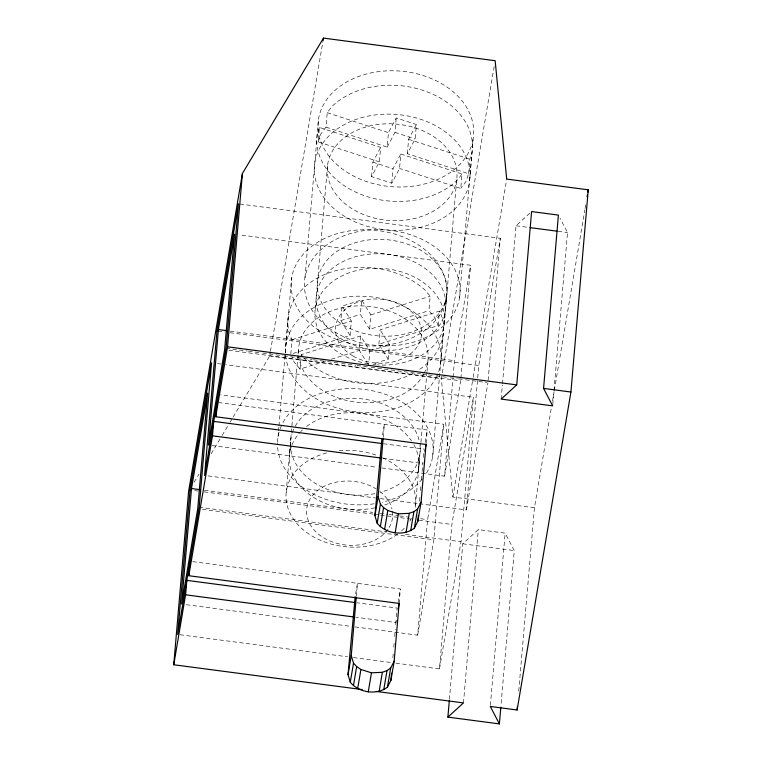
<?xml version="1.0" encoding="UTF-8"?>
<svg xmlns="http://www.w3.org/2000/svg" width="762" height="762" viewBox="0 0 762 762"><rect width="100%" height="100%" fill="white"/><g stroke="black" fill="none" stroke-linecap="round" stroke-linejoin="round"><path stroke-width="0.57" stroke-dasharray="3.81 2.86" d="M285.645 346.643L288.122 317.754M278.073 436.569L278.482 431.825M278.587 430.644L278.892 427.082M278.987 425.901L291.694 277.701M290.789 354.168L292.027 339.728L289.141 332.927A77.991 57.96 4.9 0 1 332.394 271.691A77.991 57.96 4.9 0 1 425.072 290.103L430.178 296.199L428.939 310.639L434.854 317.697L438.207 325.565L378.895 344.253L388.163 359.178L372.961 363.969M286.198 492.347L297.98 355.025M298.075 353.835L298.58 347.92M289.712 452.714L290.951 438.264M304.981 277.597L318.602 118.72M379.39 161.858L318.183 141.865L319.421 127.425L380.629 147.418L379.39 161.858L371.589 176.603L391.763 183.185L399.564 168.45L400.802 154L462.01 173.993L460.772 188.433L399.564 168.45M325.784 360.988L300.047 369.094L301.285 354.654L360.588 335.966L369.856 350.891L368.618 365.341M318.183 141.865L320.764 134.064L325.993 127.121L327.231 112.681L331.746 106.69A77.991 57.96 4.9 0 1 422.71 90.268A77.991 57.96 4.9 0 1 472.03 152.514L469.554 181.394A77.991 57.96 4.9 0 1 346.215 217.351A77.991 57.96 4.9 0 1 360.655 117.929A77.991 57.96 4.9 0 1 469.554 181.394M315.249 309.01L327.631 164.582M293.027 353.463L350.091 335.48L340.833 320.554L342.071 306.114L361.617 299.952L370.875 314.877L369.637 329.327L428.939 310.639M350.091 335.48L351.33 321.04L342.071 306.114M371.589 176.603L372.828 162.154L380.629 147.418M369.637 329.327L360.378 314.401L361.617 299.952M367.998 364.341L359.35 350.406L360.588 335.966M325.993 127.121L387.191 147.114L388.43 132.674L396.24 117.929L416.404 124.52L415.166 138.96L407.365 153.705L468.573 173.698L466.001 181.499L460.772 188.433M387.191 147.114L395.002 132.369L396.24 117.929M356.321 596.36L357.445 583.33L355.159 596.798M391.763 183.185L393.002 168.745L400.802 154M378.895 344.253L380.133 329.813L439.445 311.125L442.331 317.916A77.991 57.96 4.9 0 1 418.176 370.342M388.163 359.178L389.401 344.738L380.133 329.813M407.365 153.705L408.603 139.265L416.404 124.52M383.229 437.378L384.343 424.358L382.257 436.702M392.868 657.787L393.382 651.862M393.783 647.129L394.297 641.213M394.697 636.48L395.307 629.374M395.716 624.64L396.278 618.068M396.373 616.953L397.135 608.066L357.188 602.799M399.126 603.428L400.364 588.988L192.395 561.594M418.481 469.668L419.719 455.228M415.547 505.13L420.824 443.57M420.929 442.389L426.911 372.542M427.015 371.351L427.93 360.702M419.576 501.177L420.081 495.252M420.481 490.518L420.995 484.603M421.396 479.87L422.005 472.764M422.11 471.583L422.92 462.105M423.329 457.371L423.843 451.304M426.12 443.341L427.263 430.006L218.123 402.469M438.207 325.565L439.445 311.125M432.587 456.924L446.208 298.047A77.991 57.96 4.9 0 0 338.709 233.22A77.991 57.96 4.9 0 0 321.935 332.346A77.991 57.96 4.9 0 0 446.208 298.047M440.865 361.979L443.341 333.089M445.379 310.686A64.989 48.301 4.9 0 0 355.797 256.67A64.989 48.301 4.9 0 0 341.814 339.271A64.989 48.301 4.9 0 0 445.379 310.686L446.618 296.247A64.989 48.301 4.9 0 0 357.035 242.221A64.989 48.301 4.9 0 0 343.052 324.831A64.989 48.301 4.9 0 0 446.618 296.247M355.111 626.926L417.671 635.165L427.577 519.627L443.713 424.234L220.628 394.859M444.275 324.298L456.657 179.87A64.989 48.301 4.9 0 0 365.903 126.978A64.989 48.301 4.9 0 0 353.873 209.826A64.989 48.301 4.9 0 0 456.657 179.87M417.671 635.165L433.807 539.782L443.713 424.234M468.573 173.698L469.811 159.248L472.03 152.514M459.496 297.942A77.991 57.96 4.9 0 0 351.996 233.115A77.991 57.96 4.9 0 0 335.223 332.242A77.991 57.96 4.9 0 0 459.496 297.942L473.116 139.065A77.991 57.96 4.9 0 0 365.617 74.238A77.991 57.96 4.9 0 0 348.844 173.374A77.991 57.96 4.9 0 0 473.116 139.065M382.01 467.954L444.57 476.193L452.961 378.333M453.066 377.152L454.476 360.645L470.621 265.262L239.268 234.791M460.915 378.447L470.621 265.262M395.859 663.15L439.493 668.903L451.876 524.466L473.402 397.288L225.733 364.674M439.493 668.903L461.02 541.715L473.402 397.288M449.409 699.43L462.753 543.801L478.317 529.6L505.149 533.133L514.264 550.583L500.92 706.212M419.224 503.711L466.392 509.921L478.774 365.493L500.301 238.306L238.477 203.825M488.118 380.371L500.301 238.306M463.467 702.916L478.317 529.6M501.167 399.088L502.377 384.943M502.482 383.762L516.026 225.771L529.866 213.15M490.385 705.269L505.149 533.133M518.741 691.058L534.448 507.778L551.326 408.051M552.774 404.698L553.888 391.725M553.984 390.544L567.528 232.553L560.022 218.18M233.096 417.128L269.662 356.054L270.253 352.539M270.453 351.358L323.069 40.443M398.088 602.456L400.364 588.988M425.177 442.351L427.263 430.006M396.278 620.258L395.897 622.506L355.949 617.249M534.448 507.778L452.895 497.034L441.341 378.666L442.141 373.971M442.341 372.799L494.357 65.399M444.57 476.193L460.715 380.8L228.19 350.177M452.895 497.034L472.954 378.533M473.154 377.361L506.701 179.08M466.392 509.921L487.918 382.743M552.517 401.012L554.107 391.62M554.307 390.449L584.883 209.769M585.083 208.597L585.873 203.902M319.421 127.425L317.202 134.16A77.991 57.96 4.9 0 0 366.532 196.405A77.991 57.96 4.9 0 0 457.495 179.984L462.01 173.993M194.091 482.279L198.968 474.135M211.15 453.781L221.513 436.474M222.123 435.454L229.438 423.243M230.048 422.224L232.486 418.147M340.833 320.554L360.378 314.401M292.027 339.728L351.33 321.04M370.875 314.877L430.178 296.199M331.384 359.226L359.35 350.406M369.856 350.891L389.401 344.738M516.026 225.771L528.904 227.467M558.165 231.324L567.528 232.553M230.21 331.108L454.476 360.645M218.142 331.165L225.209 332.099M229.934 332.718L478.774 365.493M226.095 348.263L247.326 351.053M248.507 351.206L261.48 352.92M262.661 353.073L282.712 355.711M283.883 355.873L312.191 359.597M313.373 359.75L326.346 361.464M327.527 361.617L340.5 363.322M341.681 363.484L355.825 365.341M357.007 365.503L369.98 367.208M371.161 367.36L420.691 373.885M421.872 374.037L434.845 375.752M436.026 375.904L448.999 377.619M450.18 377.771L457.257 378.704M458.438 378.857L464.334 379.628M465.506 379.79L486.737 382.581M269.662 356.054L441.341 378.666M217.475 363.579L221.009 364.046M383.438 443.741L424.034 449.085M382.848 458.267L422.796 463.525M212.046 445.57L377.295 467.325M208.112 475.907L375.58 497.967M380.305 498.586L418.043 503.558M204.483 490.242L372.818 512.407M379.809 513.331L387.963 514.407M389.125 514.56L398.45 515.788M399.612 515.941L408.937 517.169M420.586 518.703L427.577 519.627M194.777 490.614L198.31 491.071M204.206 491.852L372.856 514.064M374.037 514.217L411.775 519.189M418.852 520.122L451.876 524.466M199.196 507.235L386.715 531.933M405.584 534.419L461.02 541.715M202.463 509.311L433.807 539.782M462.753 543.801L514.264 550.583M186.319 604.704L350.387 626.307M180.032 634.727L347.501 656.787M353.397 657.558L391.135 662.53M395.002 132.369L415.166 138.96M327.231 112.681L388.43 132.674M408.603 139.265L469.811 159.248M372.828 162.154L393.002 168.745M301.285 354.654L303.476 357.264M304.209 358.13L306.4 360.75A77.991 57.96 4.9 0 0 414.195 372.713M300.047 369.094L294.132 362.036L292.046 357.121M368.351 363.845A64.989 48.301 4.9 0 1 328.26 285.255A64.989 48.301 4.9 0 1 438.474 298.313A64.989 48.301 4.9 0 1 377.314 364.903M376.18 364.817A64.989 48.301 4.9 0 1 372.818 364.493M382.629 457.762A64.989 48.301 4.9 0 1 415.014 508.53M411.499 518.303A64.989 48.301 4.9 0 1 409.861 521.16M404.26 528.285A64.989 48.301 4.9 0 1 401.126 531.266M397.64 534.067A64.989 48.301 4.9 0 1 296.494 523.056A64.989 48.301 4.9 0 1 328.67 452.438M339.214 450.704A64.989 48.301 4.9 0 1 378.285 455.943M423.882 373.875A64.989 48.301 4.9 0 1 313.211 383.191A64.989 48.301 4.9 0 1 352.054 306.229A64.989 48.301 4.9 0 1 424.367 372.913M392.42 511.121A43.139 32.061 4.9 0 1 388.591 528.38M387.963 529.304A43.139 32.061 4.9 0 1 327.612 539.944A43.139 32.061 4.9 0 1 314.077 493.7A43.139 32.061 4.9 0 1 376.133 488.88M379.914 491.5A43.139 32.061 4.9 0 1 392.001 509.035M436.588 376.628A77.991 57.96 4.9 0 1 304.257 389.934A77.991 57.96 4.9 0 1 348.244 296.77A77.991 57.96 4.9 0 1 437.093 375.552M419.957 444.884A64.989 48.301 4.9 0 1 380.533 492.29M374.856 493.633A64.989 48.301 4.9 0 1 311.468 480.717A64.989 48.301 4.9 0 1 292.008 433.778M292.36 432.664A64.989 48.301 4.9 0 1 294.142 428.311M295.237 426.215A64.989 48.301 4.9 0 1 362.702 398.964A64.989 48.301 4.9 0 1 419.405 441.55M413.89 444.684A64.989 48.301 4.9 0 1 383.677 505.377M374.771 507.835A64.989 48.301 4.9 0 1 309.534 494.652A64.989 48.301 4.9 0 1 291.522 446.008M291.941 444.913A64.989 48.301 4.9 0 1 299.933 432.483M300.723 431.635A64.989 48.301 4.9 0 1 302.371 429.997M306.562 426.434A64.989 48.301 4.9 0 1 411.47 440.788M280.206 428.625A77.991 57.96 4.9 0 1 383.01 393.544A77.991 57.96 4.9 0 1 425.063 475.24M422.272 478.965A77.991 57.96 4.9 0 1 382.248 502.253M374.199 503.787A77.991 57.96 4.9 0 1 277.473 443.541M277.492 442.37A77.991 57.96 4.9 0 1 279.806 429.749M353.12 356.054A43.139 32.061 4.9 0 0 421.348 336.175A43.139 32.061 4.9 0 0 361.102 301.066A43.139 32.061 4.9 0 0 353.12 356.054"/><path stroke-width="1.14" d="M362.179 689.572L173.746 664.759L188.605 491.442L242.411 173.488L323.469 38.1L495.148 60.712L506.701 179.08L588.254 189.824L570.919 392.02L517.112 709.984L490.29 706.45L499.405 723.9L447.894 717.118L449.313 700.611M191.51 488.537L181.604 604.076L197.739 508.692L207.645 393.144L191.51 488.537L199.768 489.623M173.746 664.759L185.585 594.808L186.823 580.368L354.835 602.494M398.174 609.038L399.126 603.428L188.814 575.729L190.052 561.289M218.408 329.555L208.502 445.103L224.647 349.71L234.553 234.172L218.408 329.555L226.666 330.641M188.814 575.729L212.484 435.835L213.722 421.386L381.743 443.513M425.644 446.694L426.025 444.456L215.713 416.757L216.951 402.307M215.713 416.757L227.552 346.805L242.411 173.488M399.145 603.19L394.173 661.206L390.944 680.276L387.448 687.124C376.618 695.525 358.807 692.706 350.282 682.228L348.024 674.627L355.159 596.798M348.024 674.627L351.253 655.549L356.225 597.541M426.044 444.217L421.072 502.225L417.843 521.303L414.357 528.142C403.517 536.543 385.715 533.724 377.18 523.246L374.923 515.645L381.876 438.941M374.923 515.645L378.152 496.576L383.124 438.56M390.944 680.276L391.554 673.179M417.843 521.303L418.357 515.379M516.731 384.886L531.59 211.569L558.413 215.103L543.563 388.42L552.669 405.87L501.167 399.088L516.731 384.886L227.552 346.805M499.405 723.9L500.815 707.393M517.112 709.984L517.417 706.431M323.069 40.443L323.469 38.1M350.282 682.228L353.511 663.15L351.253 655.549M377.18 523.246L380.409 504.168L378.152 496.576M353.435 685.667L356.664 666.588L353.511 663.15M380.333 526.694L383.562 507.616L380.409 504.168M357.683 688.553L360.912 669.474L356.664 666.588M384.581 529.571L387.81 510.492L383.562 507.616M368.246 691.896L371.475 672.817L382.372 672.294L387.01 670.589L390.677 668.045L394.173 661.206M395.145 532.914L398.374 513.845L409.27 513.321L413.909 511.607L417.576 509.064L421.072 502.225M379.143 691.372L382.372 672.294M406.041 532.4L409.27 513.321M383.781 689.667L387.01 670.589M410.689 530.685L413.909 511.607M424.891 451.19L425.272 448.942M387.448 687.124L390.677 668.045M414.357 528.142L417.576 509.064M587.064 196.863L587.464 194.51M587.854 192.167L588.254 189.824M447.894 717.118L463.467 702.916L376.314 691.439M530.076 227.619L556.993 231.172M543.563 388.42L570.919 392.02M212.484 435.835L380.505 457.962M185.585 594.808L353.597 616.934M387.81 510.492L398.374 513.845M360.912 669.474L371.475 672.817M190.052 489.985L177.67 634.422L199.196 507.235L211.579 362.807L190.052 489.985M216.96 331.013L204.578 475.44L226.095 348.263L238.477 203.825L216.96 331.013"/></g></svg>
